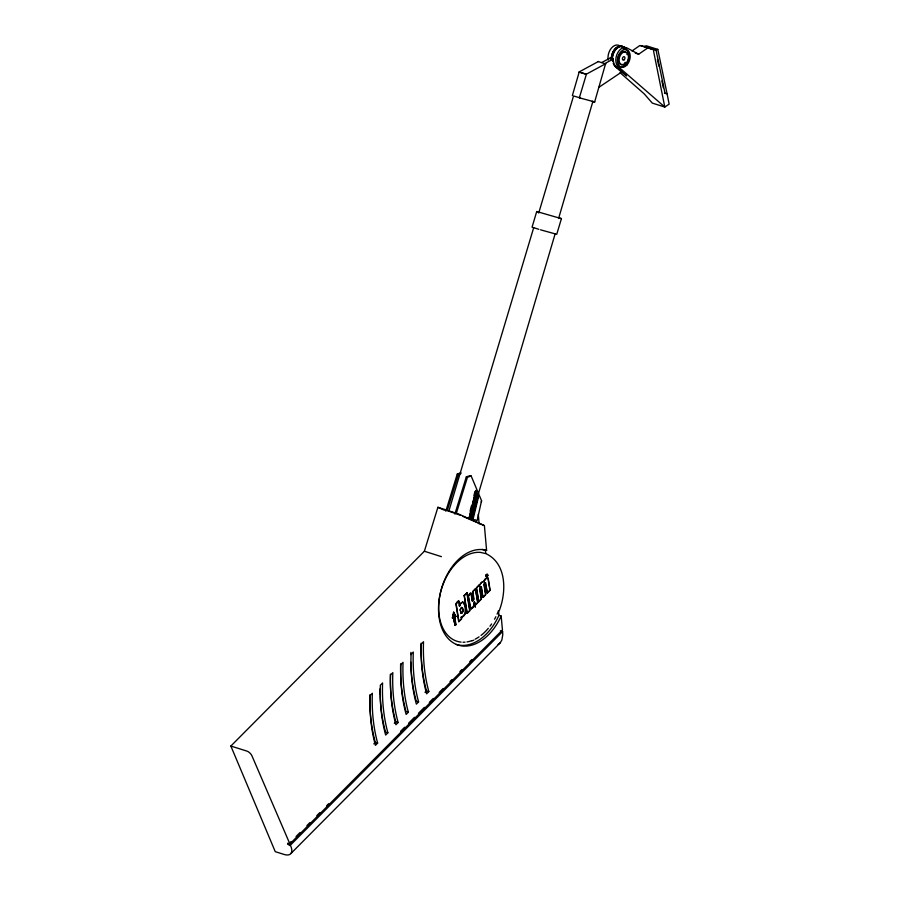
<?xml version="1.0" encoding="UTF-8"?>
<svg xmlns="http://www.w3.org/2000/svg" width="900" height="900" viewBox="0 0 900 900"><rect width="100%" height="100%" fill="white"/><g stroke="black" fill="none" stroke-linecap="round" stroke-linejoin="round"><path stroke-width="1.35" d="M487.001 577.631L487.384 577.71A1.935 1.271 -71.5 0 1 487.98 578.036A2.295 1.519 -71.5 0 1 488.25 578.554L490.129 590.288L487.373 593.066L485.269 582.739A1.744 1.159 -72.5 0 0 484.886 582.885L484.178 584.37L485.786 594.664L483.03 597.431L485.55 594.585L483.952 584.303L484.65 582.806A1.744 1.159 -72.5 0 1 485.032 582.66L485.584 582.761M610.121 58.939L610.133 58.039L613.271 59.029L613.26 59.929A10.643 7.042 -72.5 0 0 615.971 66.375L621.225 70.976L620.089 73.091L598.579 87.514M611.303 59.31L611.303 58.252A10.643 7.042 -72.5 0 1 615.758 48.161A10.643 7.042 -72.5 0 1 623.452 47.07M611.393 59.13L611.404 58.084A10.485 6.93 -72.5 0 1 622.755 46.665L625.05 47.891M612.101 58.657L612.101 58.511A10.643 7.042 -72.5 0 1 616.916 48.094A10.643 7.042 -72.5 0 1 624.825 47.846M612.439 58.556L612.439 58.41A10.485 6.93 -72.5 0 1 623.779 46.991L626.085 48.218M452.441 617.929L453.544 612.236L455.692 616.129C452.374 616.601 454.387 625.151 455.951 624.69L454.973 625.376L453.724 617.479L452.452 618.075L453.724 617.479M453.892 612.337L452.902 618.188M605.7 63.99L598.252 61.549M474.356 601.988C476.392 616.961 474.919 594.405 473.726 605.363A5.861 3.881 -72.5 0 1 472.32 607.939L471.499 608.659M474.593 602.055L473.963 605.43A5.861 3.881 -72.5 0 1 472.556 608.006L471.094 608.726M594.765 101.948L579.341 97.819L586.418 74.149L605.644 63.742M487.215 574.504L486.079 575.347L486.765 576.495M452.475 617.648L453.859 612.945M454.871 514.08L466.301 476.91L470.025 475.616L471.15 475.976L481.567 500.738L477.09 520.684L474.637 519.57M470.115 511.234L471.397 505.98M473.963 495.484L474.93 491.558M469.08 518.04L475.83 490.421L476.325 491.603L469.811 518.243L468.495 517.849L469.811 518.243M469.226 518.051L475.74 491.423L476.325 491.603M471.195 513.788L473.119 505.912M474.716 499.354L475.999 494.111M470.678 518.479L476.91 492.986L477.405 494.156L471.409 518.681L470.093 518.288L471.409 518.681M470.824 518.49L476.82 493.976L477.405 494.156M475.526 503.348L477.124 496.789M472.343 518.94L478.035 495.664L478.53 496.834L473.074 519.142L471.757 518.749L473.074 519.142M472.489 518.951L477.945 496.654L478.53 496.834M579.431 97.504L580.433 98.111M538.864 229.331L532.058 227.183L536.715 211.523L539.663 212.321M572.355 95.591L579.229 71.888L598.466 61.481M448.965 510.705L533.689 227.689M538.717 213.041L573.536 95.974L579.69 97.763M558.585 218.486L592.864 101.498M478.373 493.897L555.142 233.797M540.529 229.815L556.74 234.304L561.431 218.632L558.394 217.676M501.176 616.039L502.447 629.966L289.901 843.952L287.674 843.255L288.191 844.47L290.745 845.966A16.38 7.56 44.8 0 1 284.153 854.46L275.254 851.67L230.861 746.055L424.373 551.239L437.895 507.296L458.471 513.967L484.402 525.623L486.596 550.418L482.569 549.619A49.421 32.422 -73.8 0 0 438.874 615.364A49.41 32.704 -72.5 0 0 464.715 646.121A49.41 32.704 -72.5 0 0 501.176 616.039L498.949 615.33A49.41 32.704 -72.5 0 1 456.356 644.501M444.206 509.535L460.519 515.306M445.815 511.234L457.245 474.064L460.969 472.77M447.356 510.255L458.381 474.424L460.856 473.558M456.412 513.101L467.438 477.27L471.15 475.976M486.709 576.405L487.294 574.605M483.131 581.558L482.13 582.188A8.606 5.692 -72.5 0 0 480.983 583.279L479.205 585.877L480.746 583.2A8.606 5.692 -72.5 0 1 481.894 582.109L483.739 581.625L486.889 577.778M483.502 581.546L485.336 578.655L487.069 577.721A1.935 1.271 -71.5 0 1 487.744 577.969A2.295 1.519 -71.5 0 1 488.014 578.475L489.892 590.22L487.147 592.988M461.329 613.181L460.046 609.817L461.295 607.556L462.409 607.759M460.98 612.877L460.282 609.896L461.689 607.523M498.218 611.482L498.521 610.684L498.949 615.33M499.151 610.875C506.486 592.459 506.936 563.996 486.517 553.939M481.32 502.166L481.567 500.738M456.007 616.252L454.522 616.995L455.839 616.421M290.936 853.492L500.287 642.735L501.851 640.035L502.785 634.635L502.594 631.553L500.366 630.855M486.709 575.392L487.282 575.505M458.707 621.607L461.464 618.84L461.194 617.085L461.7 618.908L458.707 621.607L455.918 603.855C461.295 593.752 459.596 615.285 458.674 601.076M464.13 595.586L467.123 592.886L469.912 610.65L467.156 613.418L464.13 595.586L467.123 592.886M458.944 621.686L456.154 603.923L458.91 601.155M486.202 575.303L486.832 576.326L486.551 574.954L487.53 575.618M486.529 575.73L486.787 574.796M471.33 608.805L469.969 607.072L468.169 596.059C473.501 585.653 470.812 605.992 473.377 599.996A5.096 3.375 -72.5 0 0 473.625 598.961L472.702 591.491L475.459 588.724L477.866 602.64L475.11 605.408M480.938 587.081A1.485 0.979 -72.5 0 0 480.566 587.227L479.891 588.769L481.489 598.995L478.733 601.762L476.325 587.846L479.081 585.079L479.441 585.945M470.925 608.602L468.405 596.137L471.15 593.359M470.914 593.291L472.286 601.155L473.614 600.064A5.096 3.375 -72.5 0 0 473.861 599.04L472.939 591.57L475.695 588.791M478.733 601.762L476.561 587.925L479.317 585.146M454.973 625.376L455.726 624.623L454.433 616.883M466.92 613.35L469.676 610.571L466.886 592.819M474.885 605.329L477.63 602.561L475.459 588.724M478.496 601.684L481.252 598.916L479.666 588.701L480.33 587.149A1.485 0.979 -72.5 0 1 480.701 587.014L481.466 587.498L483.03 597.431M373.826 743.873L375.3 742.387A145.732 96.446 -72.5 0 1 369.923 694.744M394.301 723.262L395.775 721.778A145.732 96.446 -72.5 0 1 390.397 674.134M425.002 692.347L426.488 690.863A145.732 96.446 -72.5 0 1 421.11 643.219M377.64 743.119L375.424 745.357A145.732 96.446 -72.5 0 1 370.125 695.509L372.341 693.27A145.732 96.446 -72.5 0 0 377.64 743.119L375.3 742.387M387.877 732.814L385.661 735.053A145.732 96.446 -72.5 0 1 380.363 685.204L382.579 682.965A145.732 96.446 -72.5 0 0 387.877 732.814L385.537 732.082A145.732 96.446 -72.5 0 1 380.228 696.42M398.115 722.509L395.899 724.748A145.732 96.446 -72.5 0 1 390.6 674.899L392.816 672.66A145.732 96.446 -72.5 0 0 398.115 722.509L395.775 721.778M408.353 712.204L406.136 714.442A145.732 96.446 -72.5 0 1 400.826 664.594L403.043 662.355A145.732 96.446 -72.5 0 0 408.353 712.204L406.012 711.472A145.732 96.446 -72.5 0 1 400.635 663.829M418.59 701.899L416.374 704.137A145.732 96.446 -72.5 0 1 411.064 654.289L413.28 652.05A145.732 96.446 -72.5 0 0 418.59 701.899L416.25 701.168A145.732 96.446 -72.5 0 1 410.85 662.265M428.827 691.594L426.611 693.832A145.732 96.446 -72.5 0 1 421.301 643.984L423.517 641.745A145.732 96.446 -72.5 0 0 428.827 691.594L426.488 690.863M288.191 844.47L291.15 841.489M296.077 836.516L300.026 832.545M306.934 825.592L309.904 822.611M316.811 815.659L319.77 812.678M326.678 805.725L328.646 803.734M400.691 731.205L404.64 727.234M408.589 723.251L414.506 717.3M418.455 713.317L424.384 707.355M429.311 702.394L433.26 698.423M439.178 692.46L443.126 688.477M450.034 681.525L452.014 679.545M459.911 671.591L461.88 669.6M469.777 661.658L471.746 659.666M290.407 845.168L502.594 631.553M500.287 642.735L498.094 644.501M486.596 575.055L487.395 575.752M455.636 616.331L453.679 612.293M632.002 50.962L639.866 45.517L656.033 50.04L665.033 93.308L664.447 93.116L667.114 93.892L669.139 104.141L664.808 107.044L652.298 103.106L644.209 93.847L620.156 72.72M635.299 53.134L638.696 54.191L647.696 47.981L656.033 50.04M486.956 574.886L486.349 575.303L486.832 576.326M454.196 616.815L455.456 616.05M452.745 617.659L454.185 617.029L452.97 617.726M459.439 605.925A5.389 3.566 -72.5 0 1 460.777 603.27L462.994 602.156M462.431 602.055L461.014 603.337A5.389 3.566 -72.5 0 0 459.675 605.992M601.774 62.494L610.133 58.039M604.913 63.484L613.271 59.029M471.746 640.935L473.76 640.17M644.107 46.294L646.47 45.833L657.81 49.399L667.114 93.892M655.447 49.849L657.81 49.399M461.34 617.074L461.756 617.119A6.952 4.601 -72.5 0 0 462.577 616.871C467.707 614.16 466.121 604.271 462.757 602.077M461.61 607.399L462.532 607.95L463.05 610.234A2.993 1.98 -72.5 0 1 462.848 611.786L462.026 613.091A1.193 0.787 -72.5 0 1 461.509 613.238L460.924 612.99M482.13 549.36L486.596 550.418M480.814 587.002L481.466 587.498M561.341 218.621L536.794 211.545M640.755 45.585L653.254 49.511L664.808 107.044L618.491 66.859A10.485 6.93 -72.5 0 1 615.825 60.525L615.825 59.479A10.485 6.93 -72.5 0 1 627.176 48.06L638.696 54.191M619.268 70.358L621.225 70.976M579.24 72.034L586.361 74.272M579.217 72.079L586.339 74.317M592.256 101.295L594.63 102.038L605.587 63.72M457.245 474.064L458.381 474.424M466.301 476.91L467.438 477.27M484.402 525.623L463.061 516.465M424.373 551.239L441.416 556.65M485.539 582.874L487.373 593.066M481.207 587.295L481.511 587.756M463.466 602.482L465.491 607.601M462.296 607.883L463.016 609.93M230.861 746.055L246.904 751.095A4.916 2.272 44.8 0 1 251.955 755.854L289.901 843.952M487.384 574.56C484.234 575.73 489.105 577.361 487.147 574.493M437.895 507.296L444.015 510.064M622.811 47.441L619.357 45.596A10.485 6.93 -72.5 0 0 608.006 57.015L608.006 58.061A10.485 6.93 -72.5 0 0 608.231 60.041M615.173 65.846L626.614 75.904L615.184 66.442M614.88 66.06L617.985 68.782M657.416 59.321L658.822 66.082M661.916 80.955L663.322 87.716M479.081 585.079L479.205 585.877M481.331 588.049L482.805 597.364M464.366 595.665L467.156 613.418M454.759 617.074L455.951 624.69M453.949 616.961L455.209 625.455M465.255 607.523L465.03 613.732L462.353 616.793A6.952 4.601 -72.5 0 1 461.52 617.04M462.78 609.851L462.814 610.166A2.993 1.98 -72.5 0 1 462.611 611.707L461.79 613.024A1.193 0.787 -72.5 0 1 461.272 613.17M485.426 550.046L485.741 553.624L480.69 552.431A46.136 30.532 -72.5 0 0 438.716 610.841L438.919 613.508A46.136 30.532 -72.5 0 0 461.093 642.116M478.305 514.26L479.115 523.856M614.801 66.004A10.643 7.042 -72.5 0 1 614.227 65.486M624.026 47.599A10.643 7.042 -72.5 0 1 624.544 48.218M623.329 49.219A9.169 6.064 -72.5 0 1 628.312 60.188A9.169 6.064 -72.5 0 1 617.839 65.43M622.597 64.451A6.716 4.444 -72.5 0 1 618.345 56.88A6.716 4.444 -72.5 0 1 626.13 52.695M626.918 54.113A6.716 4.444 -72.5 0 1 627.086 54.675M625.365 62.336A6.716 4.444 -72.5 0 1 624.949 62.843M624.51 63.281A6.716 4.444 -72.5 0 1 624.049 63.664M615.094 65.79A10.485 6.93 -72.5 0 1 614.014 64.665M613.575 63.968A10.485 6.93 -72.5 0 1 613.192 63.191M612.653 61.425A10.485 6.93 -72.5 0 1 612.428 59.456M497.858 612.383A46.136 30.532 -72.5 0 1 497.093 614.137M495.855 616.725A46.136 30.532 -72.5 0 1 494.527 619.222M491.591 623.97A46.136 30.532 -72.5 0 1 489.994 626.186M488.329 628.29A46.136 30.532 -72.5 0 1 481.027 635.411M479.081 636.829A46.136 30.532 -72.5 0 1 475.11 639.202M471.071 640.901A46.136 30.532 -72.5 0 1 467.032 641.914M465.03 642.161A46.136 30.532 -72.5 0 1 463.05 642.229M380.194 695.34A145.732 96.446 -72.5 0 1 380.104 688.826M410.85 654.626A145.732 96.446 -72.5 0 1 410.906 652.421M626.119 63.203A6.716 4.444 -72.5 0 0 626.164 52.178A6.716 4.444 -72.5 0 0 619.099 59.962A6.716 4.444 -72.5 0 0 626.119 63.203M624.296 59.693A1.8 1.193 -72.5 0 0 624.308 56.734A1.8 1.193 -72.5 0 0 622.418 58.815A1.8 1.193 -72.5 0 0 624.296 59.693M626.974 64.946A9.169 6.064 -72.5 0 0 627.03 49.894A9.169 6.064 -72.5 0 0 617.389 60.514A9.169 6.064 -72.5 0 0 626.974 64.946M487.114 576.281A1.147 0.754 -72.5 0 0 487.192 574.38A1.147 0.754 -72.5 0 0 485.955 575.629A1.147 0.754 -72.5 0 0 487.114 576.281M487.35 576.349A1.147 0.754 -72.5 0 0 487.429 574.447A1.147 0.754 -72.5 0 0 486.191 575.696A1.147 0.754 -72.5 0 0 487.35 576.349"/></g></svg>
